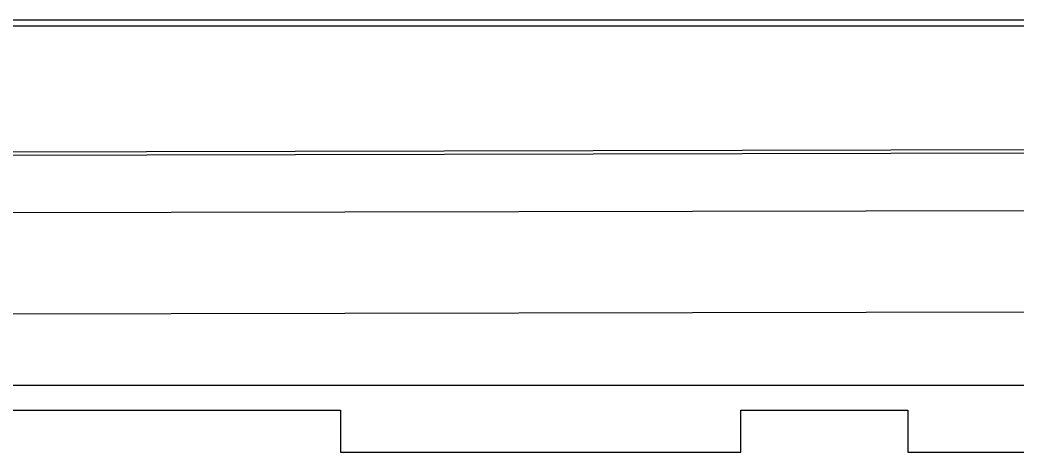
# Model space of a CAD drawing. Header units: millimetres. Extents: x 64 to 660, y 33 to 427.
# Drawn here: x 282.16 to 315.44, y 413 to 427.41 of the extents above; entities that cross this region are included whole.
import ezdxf

# ---------------------------------------------------------------- set-up
doc = ezdxf.new("R2010")
doc.units = ezdxf.units.MM
doc.layers.add('Contorno', color=7, linetype='Continuous')

msp = doc.modelspace()

# ---------------------------------------------------------------- linework, layer by layer
at = {"layer": 'Contorno', "color": 252, "linetype": 'ByBlock'}
for p, q in [((70.173, 427.413, 0), (575.342, 427.413, 0)), ((70.189, 427.213, 0), (575.342, 427.213, 0)), ((398.645, 423.244), (262.111, 422.966)), ((262.111, 422.866), (398.645, 423.144)), ((397.647, 421.213), (261.107, 420.935)), ((397.65, 417.832), (261.107, 417.554))]:
    msp.add_line(p, q, dxfattribs=at)
at = {"layer": 'Contorno', "color": 252}
for p, q in [((191.913, 415.231), (408.813, 415.231, 0)), ((292.863, 413.001), (306.226, 413.001)), ((311.801, 413.001), (339.226, 413.001))]:
    msp.add_line(p, q, dxfattribs=at)
for points in [[(281.863, 413.001), (281.863, 414.401), (292.863, 414.401), (292.863, 413.001)], [(306.226, 413.001), (306.226, 414.401), (311.801, 414.401), (311.801, 413.001)]]:
    msp.add_lwpolyline(points, dxfattribs=at)

doc.saveas('drawing.dxf')
